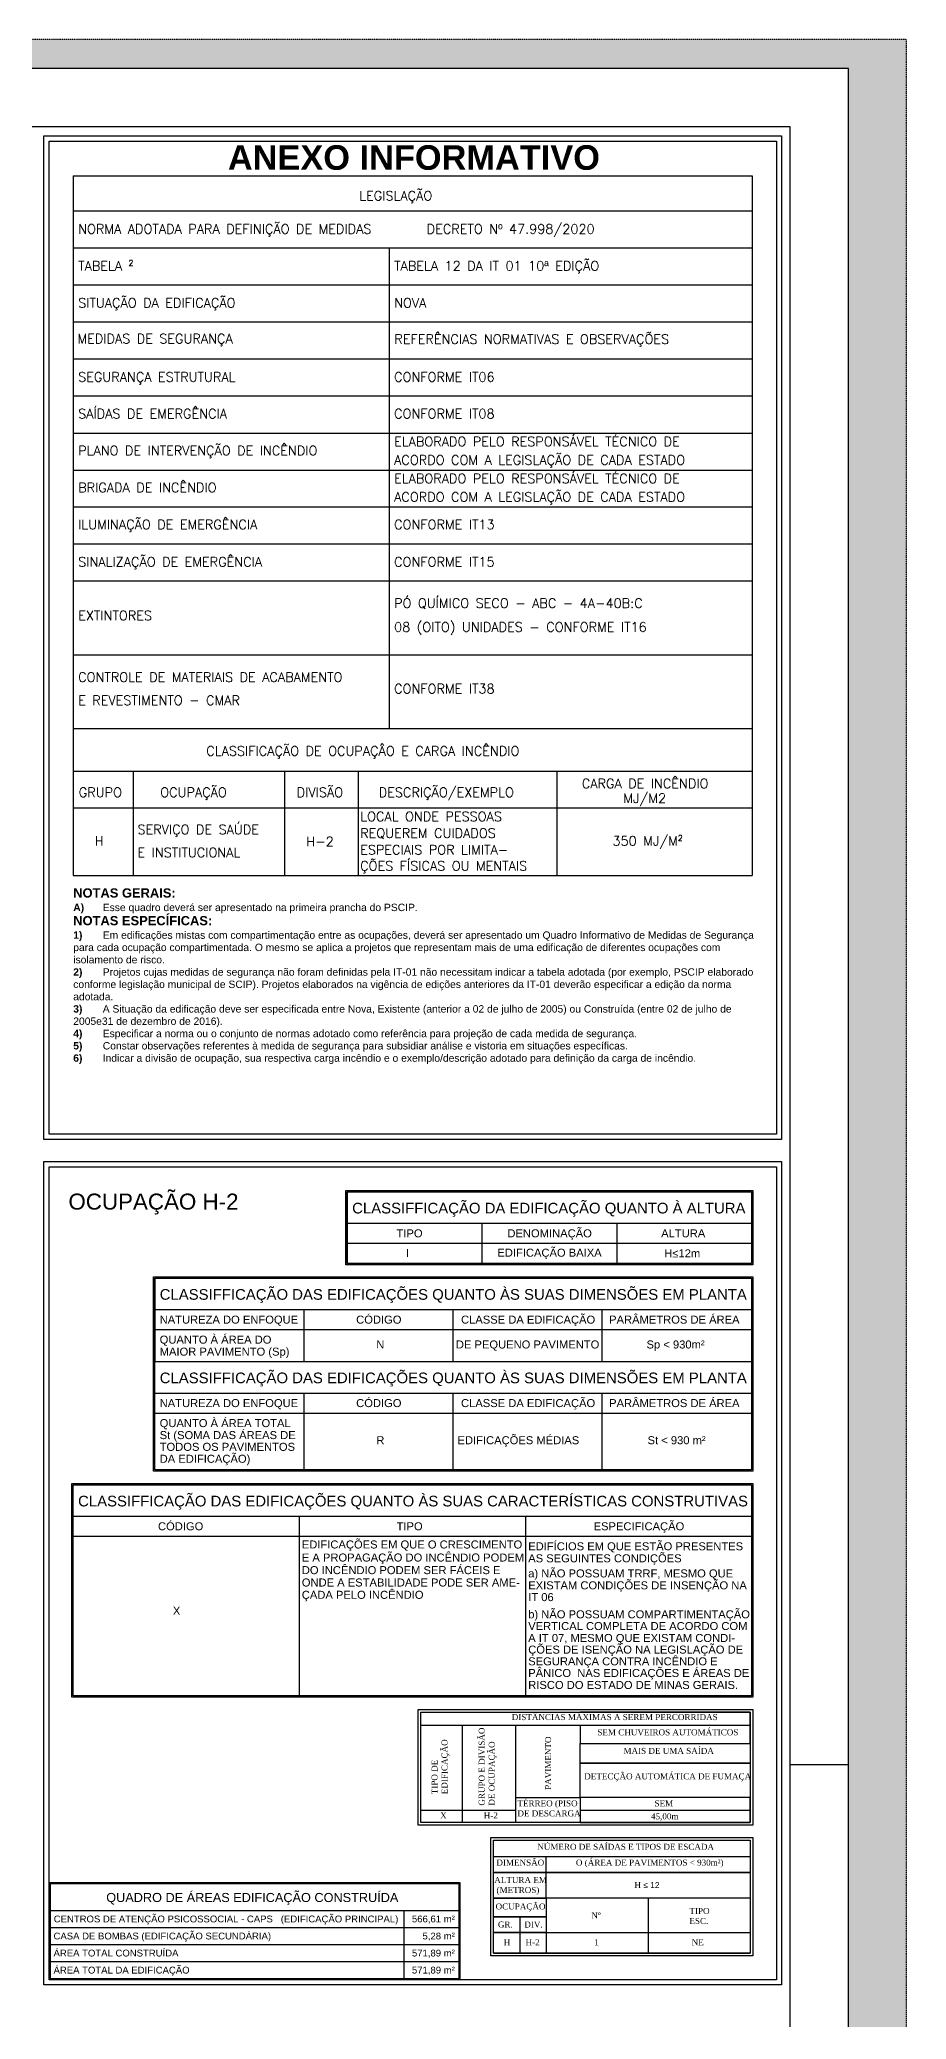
# Model space of a CAD drawing. Header units: metres. Extents: x -1783 to 21505, y -57 to 13660.
# Drawn here: x 7427 to 9417, y 9115 to 13660 of the extents above; entities that cross this region are included whole.
import ezdxf

# ---------------------------------------------------------------- set-up
doc = ezdxf.new("R2010")
doc.units = ezdxf.units.M
doc.header["$MEASUREMENT"] = 0
doc.linetypes.add('HIDDEN', pattern=[0.009525, 0.00635, -0.003175])
for name, color, linetype in [('cotas', 7, 'Continuous'), ('P01', 5, 'Continuous'), ('P015', 121, 'Continuous'), ('P02', 6, 'Continuous'), ('P025', 3, 'Continuous'), ('P03', 7, 'Continuous'), ('P06', 7, 'Continuous'), ('SIMB', 9, 'Continuous'), ('TEXTO', 7, 'Continuous')]:
    doc.layers.add(name, color=color, linetype=linetype)
doc.styles.add('Reginaldo J. Lago 1', font='arial.ttf')
doc.styles.add('SR80-50', font='romans.shx', dxfattribs={"height": 10})

msp = doc.modelspace()

# ---------------------------------------------------------------- hatches: boundary and pattern name
at = {"layer": 'cotas'}
h = msp.add_hatch(color=7, dxfattribs=at)
h.dxf.hatch_style = 1
h.paths.add_polyline_path([(9417.498, 13659.963), (-1782.502, 13659.963), (-1782.502, 5739.963), (9417.498, 5739.963)])
h.paths.add_polyline_path([(-1515.835, 13593.296), (9284.165, 13593.296), (9284.165, 5806.63), (-1515.835, 5806.63)], flags=16)

# ---------------------------------------------------------------- linework, layer by layer
at = {"layer": 'P01', "color": 7, "linetype": 'HIDDEN', "ltscale": 3}
msp.add_lwpolyline([(-1782.502, 5739.963), (9417.498, 5739.963), (9417.498, 13659.963), (-1782.502, 13659.963)], close=True, dxfattribs=at)
at = {"layer": 'P015', "color": 7}
msp.add_lwpolyline([(-1515.835, 5806.63), (9284.165, 5806.63), (9284.165, 13593.296), (-1515.835, 13593.296)], close=True, dxfattribs=at)
at = {"layer": 'P02', "color": 7}
msp.add_line((9150.831, 9699.963), (9284.165, 9699.963), dxfattribs=at)
at = {"layer": 'P025', "color": 7}
for p, q in [((8302.473, 9790.115), (9058.412, 9790.115)), ((8398.45, 9566.616), (8398.45, 9790.115)), ((8520.522, 9566.616), (8520.522, 9790.115)), ((8302.473, 9595.546), (8520.522, 9595.546)), ((8520.522, 9624.477), (8668.691, 9624.477)), ((8668.691, 9595.546), (9058.412, 9595.546)), ((8590.512, 9393.513), (8590.512, 9489.107)), ((8824.462, 9393.513), (8824.462, 9266.816)), ((8529.897, 9350.177), (8529.897, 9314.49)), ((8529.897, 9314.49), (8529.897, 9266.816)), ((8590.512, 9314.49), (9058.412, 9314.49)), ((8590.512, 9314.49), (9058.412, 9314.49)), ((8590.512, 9266.816), (9058.412, 9266.816)), ((8590.512, 9266.816), (9058.412, 9266.816))]:
    msp.add_line(p, q, dxfattribs=at)
for points in [[(7437.146, 13439.02), (9131.079, 13439.02), (9131.079, 11134.823), (7437.146, 11134.823)], [(7449.146, 13427.02), (9119.079, 13427.02), (9119.079, 11146.823), (7449.146, 11146.823)], [(7437.146, 11084.302), (9131.079, 11084.302), (9131.079, 9194.148), (7437.146, 9194.148)], [(7448.89, 11072.559), (9119.336, 11072.559), (9119.336, 9205.892), (7448.89, 9205.892)], [(8296.349, 9826.544), (9064.536, 9826.544), (9064.536, 9560.492), (8296.349, 9560.492)], [(8302.473, 9820.42), (9058.412, 9820.42), (9058.412, 9566.616), (8302.473, 9566.616)], [(8302.473, 9820.42), (9058.412, 9820.42), (9058.412, 9566.616), (8302.473, 9566.616)], [(8668.691, 9748.614), (9058.412, 9748.614), (9058.412, 9703.377), (8668.691, 9703.377)], [(8668.691, 9703.377), (9058.412, 9703.377), (9058.412, 9624.477), (8668.691, 9624.477)], [(9058.412, 9624.477), (8668.691, 9624.477), (8668.691, 9566.616), (9058.412, 9566.616)], [(8463.159, 9532.194), (9064.536, 9532.194), (9064.536, 9260.692), (8463.159, 9260.692)], [(8469.283, 9526.071), (9058.412, 9526.071), (9058.412, 9452.144), (8469.283, 9452.144)], [(8469.283, 9452.144), (9058.412, 9452.144), (9058.412, 9393.513), (8469.283, 9393.513)], [(8469.283, 9393.513), (8590.512, 9393.513), (8590.512, 9350.177), (8469.283, 9350.177)], [(8469.283, 9350.177), (8590.512, 9350.177), (8590.512, 9314.49), (8469.283, 9314.49)], [(8469.283, 9314.49), (8590.512, 9314.49), (8590.512, 9266.816), (8469.283, 9266.816)]]:
    msp.add_lwpolyline(points, close=True, dxfattribs=at)
for points in [[(8668.691, 9790.115), (8668.691, 9748.614), (9058.412, 9748.614), (9058.412, 9820.42), (8668.691, 9820.42)], [(8469.283, 9314.49), (8469.283, 9526.071), (9058.412, 9526.071), (9058.412, 9266.816), (8469.283, 9266.816), (8469.283, 9314.49)], [(8469.283, 9314.49), (8469.283, 9489.107), (9058.412, 9489.107), (9058.412, 9266.816), (8469.283, 9266.816), (8469.283, 9314.49)], [(8469.283, 9314.49), (8590.512, 9314.49)], [(8590.512, 9314.49), (8590.512, 9266.816), (8469.283, 9266.816), (8469.283, 9314.49)], [(8469.283, 9266.816), (8590.512, 9266.816)]]:
    msp.add_lwpolyline(points, dxfattribs=at)
at = {"layer": 'P03', "color": 7}
for p, q in [((8133.437, 11014.696), (8133.437, 10942.49)), ((8133.437, 11014.696), (9061.474, 11014.696)), ((9061.474, 11014.696), (9061.474, 10942.49)), ((8133.437, 10942.49), (9061.474, 10942.49)), ((8133.437, 10942.49), (8133.437, 10850.633)), ((8442.884, 10942.49), (8442.884, 10850.633)), ((8752.331, 10942.49), (8752.331, 10850.633)), ((9061.474, 10942.49), (9061.474, 10850.633)), ((8133.437, 10896.562), (9061.474, 10896.562)), ((8133.437, 10850.633), (9061.474, 10850.633)), ((7691.585, 10816.6), (9061.474, 10816.6)), ((7691.585, 10816.577), (7691.585, 10697.164)), ((9061.474, 10816.6), (9061.474, 10744.394)), ((7691.585, 10744.394), (9061.474, 10744.394)), ((8033.904, 10744.394), (8033.904, 10624.98)), ((8376.224, 10744.394), (8376.224, 10624.98)), ((8718.543, 10744.394), (8718.543, 10624.98)), ((9061.474, 10744.394), (9061.474, 10624.98)), ((7691.585, 10698.466), (9061.474, 10698.466)), ((7691.585, 10697.164), (7691.585, 10624.958)), ((7691.585, 10624.958), (7691.585, 10695.475)), ((7691.585, 10624.98), (9061.474, 10624.98)), ((7691.585, 10624.98), (9061.474, 10624.98)), ((7691.585, 10624.98), (9061.474, 10624.98)), ((9061.474, 10624.98), (9061.474, 10552.774)), ((7691.585, 10552.774), (9061.474, 10552.774)), ((8033.904, 10552.774), (8033.904, 10376.569)), ((8376.224, 10552.774), (8376.224, 10376.569)), ((8718.543, 10552.774), (8718.543, 10376.569)), ((9061.474, 10552.774), (9061.474, 10376.569)), ((7691.585, 10506.846), (9061.474, 10506.846)), ((7691.585, 10376.569), (9061.474, 10376.569)), ((7504.143, 10342.148), (9061.474, 10342.148)), ((7504.143, 10342.148), (9061.474, 10342.148)), ((9061.474, 10342.148), (9061.474, 10269.942)), ((7504.143, 10269.942), (9061.474, 10269.942)), ((8023.439, 10269.942), (8023.439, 9857.903)), ((8542.736, 10269.942), (8542.736, 9857.903)), ((9061.474, 10269.942), (9061.474, 9857.903)), ((7504.143, 10224.013), (9061.474, 10224.013)), ((7504.143, 9857.903), (9061.474, 9857.903)), ((7451.499, 9426.614), (8389.619, 9426.614)), ((7451.499, 9426.614), (7451.499, 9208.501)), ((8389.619, 9426.614), (8389.619, 9208.501)), ((7451.499, 9365.075), (8389.619, 9365.075)), ((7451.499, 9325.932), (8389.619, 9325.932)), ((7451.499, 9286.788), (8389.619, 9286.788)), ((7451.499, 9286.788), (8389.619, 9286.788)), ((7451.499, 9247.645), (8389.619, 9247.645)), ((7451.499, 9208.501), (8389.619, 9208.501)), ((7451.499, 9208.501), (8389.619, 9208.501))]:
    msp.add_line(p, q, dxfattribs=at)
at = {"layer": 'P03'}
msp.add_line((8263.897, 9365.075), (8263.897, 9208.501), dxfattribs=at)
msp.add_lwpolyline([(-1382.502, 5939.963), (9150.831, 5939.963), (9150.831, 13459.963), (-1382.502, 13459.963)], close=True, dxfattribs=at)
at = {"layer": 'P03', "color": 7}
for points in [[(8130.376, 11017.758), (9064.536, 11017.758), (9064.536, 10847.572), (8130.376, 10847.572)], [(8133.437, 11014.696), (9061.474, 11014.696), (9061.474, 10850.633), (8133.437, 10850.633)], [(7688.523, 10819.662), (9064.536, 10819.662), (9064.536, 10373.507), (7688.523, 10373.507)], [(7691.585, 10816.6), (9061.474, 10816.6), (9061.474, 10376.569), (7691.585, 10376.569)], [(7501.081, 10345.209), (9064.536, 10345.209), (9064.536, 9854.841), (7501.081, 9854.841)], [(7504.143, 10342.148), (9061.474, 10342.148), (9061.474, 9857.903), (7504.143, 9857.903)], [(7448.89, 9429.224), (8392.228, 9429.224), (8392.228, 9205.892), (7448.89, 9205.892)]]:
    msp.add_lwpolyline(points, close=True, dxfattribs=at)
at = {"layer": 'P06', "color": 7}
msp.add_lwpolyline([(-1382.502, 5939.963), (9150.831, 5939.963), (9150.831, 13459.963), (-1382.502, 13459.963)], close=True, dxfattribs=at)
at = {"layer": 'SIMB', "color": 7}
for p, q in [((7504.542, 13347.56), (9063.684, 13347.56)), ((7504.542, 13347.56), (9063.684, 13347.56)), ((7504.542, 13347.56), (7504.542, 11740.647)), ((9063.684, 13347.56), (9063.684, 11740.647)), ((7504.542, 13266.526), (9063.684, 13266.526)), ((7504.542, 13181.719), (9063.684, 13181.719)), ((8229.988, 13181.719), (8229.988, 12078.178)), ((7504.542, 13096.911), (9063.684, 13096.911)), ((7504.542, 13012.104), (9063.684, 13012.104)), ((7504.542, 12927.296), (9063.684, 12927.296)), ((7504.542, 12842.489), (9063.684, 12842.489)), ((7504.542, 12756.638), (9063.684, 12756.638)), ((7504.542, 12671.831), (9063.684, 12671.831)), ((7504.542, 12587.023), (9063.684, 12587.023)), ((7504.542, 12502.216), (9063.684, 12502.216)), ((7504.542, 12417.408), (9063.684, 12417.408)), ((7504.542, 12247.793), (9063.684, 12247.793)), ((7504.542, 12078.178), (9063.684, 12078.178)), ((7504.542, 11980.349), (9063.684, 11980.349)), ((7641.758, 11980.349), (7641.758, 11740.647)), ((7989.954, 11980.349), (7989.954, 11740.647)), ((8158.849, 11980.349), (8158.849, 11740.647)), ((8614.674, 11980.349), (8614.674, 11740.647)), ((7504.542, 11896.618), (9063.684, 11896.618)), ((7504.542, 11740.647), (9063.684, 11740.647)), ((7504.542, 11740.647), (9063.684, 11740.647))]:
    msp.add_line(p, q, dxfattribs=at)

# ---------------------------------------------------------------- texts
at = {"layer": 'P025', "color": 7, "style": 'Reginaldo J. Lago 1'}
for s, p in [('  566,61 m² ', (8270.019, 9337.675)), ('      5,28 m²', (8270.019, 9298.531))]:
    msp.add_text(s, height=15.6574, dxfattribs=at).set_placement(p)
at = {"layer": 'P025', "color": 7, "attachment_point": 1}
for s, width, heights, insert, char_height in [('{\\fTimes New Roman|b0|i0|c0|p18;\\H0.75x;DISTÂNCIAS MÁXIMAS A SEREM PERCORRIDAS\\P}', 12033.58937, [7006.914], (8511.287, 9815.849), 18.37135), ('{\\fTimes New Roman|b0|i0|c0|p18;\\H0.75x;SEM CHUVEIROS AUTOMÁTICOS}', 12033.58937, [41.404], (8707.934, 9780.944), 18.37135), ('{\\fTimes New Roman|b0|i0|c0|p18;\\H0.75x;             MAIS DE UMA SAÍDA}', 12033.58937, [41.404], (8700.254, 9738.332), 18.37135), ('{\\fTimes New Roman|b0|i0|c0|p18;\\H0.75x;        DETECÇÃO AUTOMÁTICA DE FUMAÇA}', 12033.58937, [41.404], (8636.226, 9679.855), 18.37135), ('{\\fTimes New Roman|b0|i0|c0|p18;\\H0.75x;                                            X}', 12033.58937, [41.404], (8118.047, 9590.076), 18.37135), ('{\\fTimes New Roman|b0|i0|c0|p18;\\H0.75x;                                              H-2}', 12033.58937, [41.404], (8207.828, 9590.076), 18.37135), ('{\\fTimes New Roman|b0|i0|c0|p18;\\H0.75x;TÉRREO (PISO\\PDE DESCARGA}', 22926.9679, [2626.006], (8524.423, 9617.738), 18.37135), ('{\\fTimes New Roman|b0|i0|c0|p18;\\H0.75x;                                       SEM}', 12033.58937, [41.404], (8636.226, 9617.7), 18.37135), ('{\\fTimes New Roman|b0|i0|c0|p18;\\H0.75x;                                      45,00m}', 12033.58937, [41.404], (8633.356, 9588.102), 18.37135), ('{\\fTimes New Roman|b0|i0|c0|p18;\\H0.75x;NÚMERO DE SAÍDAS E TIPOS DE ESCADA}', 12033.58937, [7006.914], (8569.894, 9518.163), 18.37135), ('{\\fTimes New Roman|b0|i0|c0|p18;\\H0.75x;   DIMENSÃO}', 12033.58937, [7006.914], (8460.496, 9481.832), 18.37135), ('{\\fTimes New Roman|b0|i0|c0|p18;\\H0.75x;           O (ÁREA DE PAVIMENTOS < 930m²)}', 12033.58937, [7006.914], (8601.466, 9481.832), 18.37135), ('{\\fTimes New Roman|b0|i0|c0|p18;\\H0.75x;   ALTURA EM \\P    (METROS)}', 12033.58937, [7006.914], (8455.63, 9441.791), 18.37135), ('{\\fTimes New Roman|b0|i0|c0|p18;\\H0.75x;H\\fArial|b0|i0|c186|p34; ≤\\fArial|b0|i0|c0|p34; 12\\fArial|b0|i0|c186|p34; }', 12033.58937, [7006.914], (8793.004, 9430.255), 18.371348), ('{\\fTimes New Roman|b0|i0|c0|p18;\\H0.75x;  OCUPAÇÃO}', 12033.58937, [7006.914], (8463.949, 9381.173), 18.37135), ('{\\fTimes New Roman|b0|i0|c0|p18;\\H0.75x;TIPO\\PESC.}', 12033.58937, [7006.914], (8919.348, 9370.86), 18.37135), ('{\\fTimes New Roman|b0|i0|c0|p18;\\H0.75x;   GR.}', 12033.58937, [7006.914], (8463.949, 9339.624), 18.37135), ('{\\fTimes New Roman|b0|i0|c0|p18;\\H0.75x;   DIV.}', 12033.58937, [7006.914], (8524.563, 9339.624), 18.37135), ('{\\fTimes New Roman|b0|i0|c0|p18;\\H0.75x;     Nº}', 12033.58937, [7006.914], (8668.082, 9360.483), 18.37135), ('{\\fTimes New Roman|b0|i0|c0|p18;\\H0.75x;     H}', 12033.58937, [7006.914], (8466.955, 9298.959), 18.37135), ('{\\fTimes New Roman|b0|i0|c0|p18;\\H0.75x;   H-2}', 12033.58937, [7006.914], (8527.569, 9298.959), 18.37135), ('{\\fTimes New Roman|b0|i0|c0|p18;\\H0.75x;     1}', 12033.58937, [7006.914], (8674.851, 9298.959), 18.37135), ('{\\fTimes New Roman|b0|i0|c0|p18;\\H0.75x;   NE}', 12033.58937, [7006.914], (8908.801, 9298.959), 18.37135)]:
    msp.add_mtext_dynamic_manual_height_columns(s, width=width, gutter_width=6467.275, heights=heights, dxfattribs=dict(at, insert=insert, char_height=char_height))
at = {"layer": 'P025', "color": 7, "char_height": 18.37135, "attachment_point": 1, "rotation": 90}
for s, insert in [('{\\fTimes New Roman|b0|i0|c0|p18;\\H0.75x;GRUPO E DIVISÃO\\PDE OCUPAÇÃO}', (8435.525, 9605.738)), ('{\\fTimes New Roman|b0|i0|c0|p18;\\H0.75x;TIPO DE\\PEDIFICAÇÃO}', (8327.143, 9631.853)), ('{\\fTimes New Roman|b0|i0|c0|p18;\\H0.75x;PAVIMENTO}', (8587.937, 9641.963))]:
    msp.add_mtext_dynamic_manual_height_columns(s, width=12033.58937, gutter_width=6467.275, heights=[8092.88], dxfattribs=dict(at, insert=insert))
at = {"layer": 'P03', "color": 7, "style": 'Reginaldo J. Lago 1'}
for s, height, p in [('OCUPAÇÃO H-2  ', 36.7427, (7493.393, 10974.019)), ('CLASSIFFICAÇÃO DA EDIFICAÇÃO QUANTO À ALTURA', 24.49513, (8144.938, 10965.128)), ('TIPO', 18.3713, (8246.772, 10910.34)), ('DENOMINAÇÃO', 18.37135, (8501.333, 10910.34)), ('ALTURA', 18.3713, (8854.44, 10910.34)), ('   I', 18.3713, (8246.772, 10865.504)), (' EDIFICAÇÃO BAIXA', 18.37135, (8471.151, 10865.889)), (' H≤12m', 18.3713, (8854.44, 10864.412)), ('CLASSIFFICAÇÃO DAS EDIFICAÇÕES QUANTO ÀS SUAS DIMENSÕES EM PLANTA', 24.49513, (7703.086, 10767.032)), ('NATUREZA DO ENFOQUE', 18.37135, (7702.98, 10712.244)), ('CÓDIGO', 18.3713, (8154.121, 10712.244)), ('CLASSE DA EDIFICAÇÃO', 18.37135, (8394.947, 10712.244)), ('PARÂMETROS DE ÁREA', 18.37135, (8734.89, 10712.244)), ('QUANTO À ÁREA DO', 18.37135, (7702.98, 10666.316)), ('MAIOR PAVIMENTO (Sp)', 18.37135, (7702.98, 10638.759)), ('                        N', 18.37135, (8029.298, 10655.193)), ('  DE PEQUENO PAVIMENTO', 18.37135, (8368.766, 10655.193)), ('               Sp < 930m²', 18.37135, (8713.865, 10655.193)), ('CLASSIFFICAÇÃO DAS EDIFICAÇÕES QUANTO ÀS SUAS DIMENSÕES EM PLANTA', 24.49513, (7703.086, 10575.412)), ('NATUREZA DO ENFOQUE', 18.37135, (7702.98, 10520.624)), ('CÓDIGO', 18.3713, (8154.121, 10520.624)), ('CLASSE DA EDIFICAÇÃO', 18.37135, (8394.947, 10520.624)), ('PARÂMETROS DE ÁREA', 18.37135, (8734.89, 10520.624)), ('St (SOMA DAS ÁREAS DE ', 18.37135, (7702.98, 10447.139)), ('QUANTO À ÁREA TOTAL ', 18.37135, (7702.98, 10474.696)), ('                        R', 18.37135, (8029.298, 10435.367)), ('     EDIFICAÇÕES MÉDIAS', 18.37135, (8351.163, 10435.367)), ('    St < 930 m²', 18.37135, (8794.684, 10435.367)), ('TODOS OS PAVIMENTOS', 18.37135, (7702.98, 10420.204)), ('DA EDIFICAÇÃO)', 18.37135, (7702.98, 10392.811)), ('CLASSIFFICAÇÃO DAS EDIFICAÇÕES QUANTO ÀS SUAS CARACTERÍSTICAS CONSTRUTIVAS', 24.49513, (7515.643, 10292.579)), ('CÓDIGO', 18.3713, (7699.146, 10237.792)), ('    TIPO', 18.3713, (8218.443, 10237.792)), ('ESPECIFICAÇÃO', 18.37135, (8699.257, 10237.792)), ('EDIFICAÇÕES EM QUE O CRESCIMENTO ', 18.37135, (8029.306, 10196.04)), ('E A PROPAGAÇÃO DO INCÊNDIO PODEM', 18.37135, (8029.306, 10166.091)), ('AS SEGUINTES CONDIÇÕES', 18.37135, (8549.178, 10164.306)), ('EDIFÍCIOS EM QUE ESTÃO PRESENTES', 18.37135, (8549.178, 10191.863)), ('DO INCÊNDIO PODEM SER FÁCEIS E ', 18.37135, (8029.306, 10137.143)), ('a) NÃO POSSUAM TRRF, MESMO QUE ', 18.37135, (8549.178, 10129.623)), ('ONDE A ESTABILIDADE PODE SER AME-', 18.37135, (8029.306, 10108.758)), ('ÇADA PELO INCÊNDIO', 18.37135, (8029.306, 10080.464)), ('EXISTAM CONDIÇÕES DE INSENÇÃO NA', 18.37135, (8549.178, 10102.231)), ('IT 06', 18.3713, (8549.178, 10075.22)), ('X', 18.371, (7733.321, 10043.96)), ('b) NÃO POSSUAM COMPARTIMENTAÇÃO', 18.37135, (8549.178, 10035.718)), ('A IT 07, MESMO QUE EXISTAM CONDI-', 18.37135, (8549.178, 9981.391)), ('VERTICAL COMPLETA DE ACORDO COM  ', 18.37135, (8549.178, 10008.783)), ('ÇÕES DE ISENÇÃO NA LEGISLAÇÃO DE ', 18.37135, (8549.178, 9954.726)), ('SEGURANÇA CONTRA INCÊNDIO E ', 18.37135, (8549.178, 9927.775)), ('PÂNICO  NAS EDIFICAÇÕES E ÁREAS DE ', 18.37135, (8549.178, 9901.049)), ('RISCO DO ESTADO DE MINAS GERAIS.', 18.37135, (8549.178, 9873.56)), ('               QUADRO DE ÁREAS EDIFICAÇÃO CONSTRUÍDA', 20.87653, (7458.758, 9384.369)), ('CASA DE BOMBAS (EDIFICAÇÃO SECUNDÁRIA) ', 15.6574, (7459.328, 9298.531)), (' CENTROS DE ATENÇÃO PSICOSSOCIAL - CAPS   (EDIFICAÇÃO PRINCIPAL)', 15.6574, (7453.668, 9337.675)), ('ÁREA TOTAL CONSTRUÍDA', 15.6574, (7459.328, 9259.388)), ('  571,89 m²', 15.6574, (8270.019, 9259.388)), ('ÁREA TOTAL DA EDIFICAÇÃO', 15.6574, (7459.328, 9220.244)), ('  571,89 m²', 15.6574, (8270.019, 9220.244))]:
    msp.add_text(s, height=height, dxfattribs=at).set_placement(p)
at = {"layer": 'P03', "color": 7, "insert": (7422.396, 13417.494), "char_height": 56.45364, "attachment_point": 1}
msp.add_mtext_dynamic_manual_height_columns('\\pi437.17;{\\fArial|b1|i0|c0|p34;ANEXO INFORMATIVO}', width=1725.58288, gutter_width=1058.506, heights=[41.171], dxfattribs=at)
at = {"layer": 'SIMB', "color": 7, "style": 'SR80-50'}
for s, height, p in [('LEGISLAÇÃO', 21.6168, (8161.181, 13290.74)), ('NORMA ADOTADA PARA DEFINIÇÃO DE MEDIDAS', 21.61684, (7515.819, 13214.412)), ('DECRETO Nº 47.998/2020', 21.61684, (8316.042, 13214.412)), ('TABELA ²', 21.6168, (7515.819, 13129.604)), ('TABELA 12 DA IT 01 10ª EDIÇÃO', 21.61684, (8241.265, 13129.604)), ('SITUAÇÃO DA EDIFICAÇÃO', 21.61684, (7515.819, 13044.797)), ('NOVA', 21.6168, (8241.265, 13044.797)), ('MEDIDAS DE SEGURANÇA', 21.61684, (7514.095, 12962.64)), ('REFERÊNCIAS NORMATIVAS E OBSERVAÇÕES', 21.61684, (8241.766, 12961.56)), ('SEGURANÇA ESTRUTURAL', 21.61684, (7515.819, 12874.665)), ('CONFORME IT06', 21.61684, (8241.265, 12874.665)), ('SAÍDAS DE EMERGÊNCIA', 21.61684, (7515.819, 12790.374)), ('CONFORME IT08', 21.61684, (8241.265, 12790.374)), ('PLANO DE INTERVENÇÃO DE INCÊNDIO', 21.61684, (7515.819, 12705.567)), ('ELABORADO PELO RESPONSÁVEL TÉCNICO DE', 21.61684, (8241.265, 12726.338)), ('ACORDO COM A LEGISLAÇÃO DE CADA ESTADO', 21.61684, (8241.265, 12684.05)), ('BRIGADA DE INCÊNDIO', 21.61684, (7515.819, 12620.759)), ('ELABORADO PELO RESPONSÁVEL TÉCNICO DE', 21.61684, (8241.265, 12641.531)), ('ACORDO COM A LEGISLAÇÃO DE CADA ESTADO', 21.61684, (8241.265, 12599.242)), ('ILUMINAÇÃO DE EMERGÊNCIA', 21.61684, (7515.819, 12535.952)), ('CONFORME IT13', 21.61684, (8241.265, 12535.952)), ('SINALIZAÇÃO DE EMERGÊNCIA', 21.61684, (7515.819, 12450.101)), ('CONFORME IT15', 21.61684, (8241.265, 12450.101)), ('PÓ QUÍMICO SECO - ABC - 4A-40B:C', 21.61684, (8241.265, 12355.294)), ('EXTINTORES', 21.6168, (7515.819, 12327.04)), ('08 (OITO) UNIDADES - CONFORME IT16', 21.61684, (8241.265, 12300.646)), ('CONTROLE DE MATERIAIS DE ACABAMENTO', 21.61684, (7515.819, 12185.679)), ('E REVESTIMENTO - CMAR', 21.61684, (7515.819, 12132.345)), ('CONFORME IT38', 21.61684, (8241.265, 12159.012)), ('CLASSIFICAÇÃO DE OCUPAÇÂO E CARGA INCÊNDIO', 21.61684, (7810.017, 12016.088)), ('CARGA DE INCÊNDIO', 21.61684, (8672.2, 11941.297)), ('GRUPO', 21.6168, (7517.264, 11921.116)), ('OCUPAÇÃO', 21.6168, (7704.285, 11921.116)), ('DIVISÃO', 21.6168, (8017.617, 11921.116)), ('DESCRIÇÃO/EXEMPLO', 21.61684, (8205.949, 11921.116)), ('MJ/M2', 21.6168, (8767.588, 11907.557)), ('SERVIÇO DE SAÚDE', 21.61684, (7652.003, 11835.883)), ('LOCAL ONDE PESSOAS ', 21.61684, (8163.519, 11865.721)), ('H', 21.617, (7553.855, 11809.541)), ('H-2', 21.6168, (8039.596, 11808.064)), ('REQUEREM CUIDADOS ', 21.61684, (8163.398, 11827.414)), ('350 MJ/M²', 21.6168, (8742.713, 11809.579)), ('E INSTITUCIONAL', 21.61684, (7652.003, 11782.883)), ('ÇÕES FÍSICAS OU MENTAIS', 21.61684, (8163.278, 11752.239)), ('ESPECIAIS POR LIMITA-', 21.61684, (8163.278, 11789.392))]:
    msp.add_text(s, height=height, dxfattribs=at).set_placement(p)
at = {"layer": 'TEXTO', "color": 0, "insert": (7504.542, 11711.524), "char_height": 16.936093, "attachment_point": 1}
msp.add_mtext_dynamic_manual_height_columns('{\\fArial|b1|i0|c0|p34;\\H1.2515x;\\C256;NOTAS GERAIS:\\P\\H0.79901x;A)^I\\fArial|b0|i0|c0|p34;Esse quadro deverá ser apresentado na primeira prancha do PSCIP.\\P\\fArial|b1|i0|c0|p34;\\H1.2515x;NOTAS ESPECÍFICAS:\\fTimes New Roman|b1|i0|c0|p18;\\P\\fArial|b1|i0|c0|p34;\\H0.79901x;1)^I\\fArial|b0|i0|c0|p34;Em edificações mistas com compartimentação entre as ocupações, deverá ser apresentado um Quadro Informativo de Medidas de Segurança para cada ocupação compartimentada. O mesmo se aplica a projetos que representam mais de uma edificação de diferentes ocupações com isolamento de risco.\\fTimes New Roman|b0|i0|c0|p18;\\P\\fArial|b1|i0|c0|p34;2)^I\\fArial|b0|i0|c0|p34;Projetos cujas medidas de segurança não foram definidas pela IT-01 não necessitam indicar a tabela adotada (por exemplo, PSCIP elaborado conforme legislação municipal de SCIP). Projetos elaborados na vigência de edições anteriores da IT-01 deverão especificar a edição da norma adotada.\\fTimes New Roman|b0|i0|c0|p18;\\P\\fArial|b1|i0|c0|p34;3)^I\\fArial|b0|i0|c0|p34;A Situação da edificação deve ser especificada entre Nova, Existente (anterior a 02 de julho de 2005) ou Construída (entre 02 de julho de 2005e31 de dezembro de 2016).\\fTimes New Roman|b0|i0|c0|p18;\\P\\fArial|b1|i0|c0|p34;4)^I\\fArial|b0|i0|c0|p34;Especificar a norma ou o conjunto de normas adotado como referência para projeção de cada medida de segurança. \\fTimes New Roman|b0|i0|c0|p18;\\P\\fArial|b1|i0|c0|p34;5)^I\\fArial|b0|i0|c0|p34;Constar observações referentes à medida de segurança para subsidiar análise e vistoria em situações específicas.\\P\\fArial|b1|i0|c0|p34;6)^I\\fArial|b0|i0|c0|p34;Indicar a divisão de ocupação, sua respectiva carga incêndio e o exemplo/descrição adotado para definição da carga de incêndio.}', width=1559.14196, gutter_width=0, heights=[650.666], dxfattribs=at)

doc.saveas('drawing.dxf')
